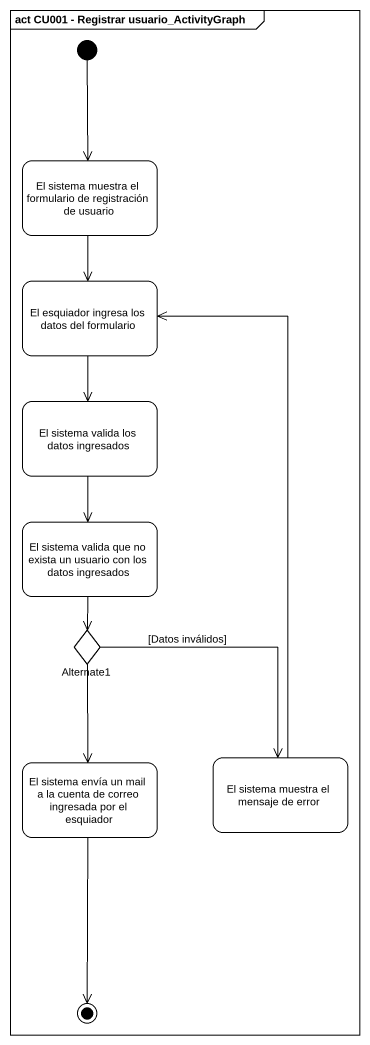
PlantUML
@startuml
mainframe act CU001 - Registrar usuario_ActivityGraph
hide empty description
state "El sistema muestra el formulario de registración de usuario" as El_sistema_muestra_el
state "El esquiador ingresa los datos del formulario" as El_esquiador_ingresa_los
state "El sistema valida los datos ingresados" as El_sistema_valida_los_datos
state "El sistema valida que no exista un usuario con los datos ingresados" as El_sistema_valida_que_no
state Alternate1 <<choice>>
state "El sistema envía un mail a la cuenta de correo ingresada por el esquiador" as El_sistema_envía_un_mail_a
state "El sistema muestra el mensaje de error" as El_sistema_muestra_el_2
[*] --> El_sistema_muestra_el
El_sistema_muestra_el --> El_esquiador_ingresa_los
El_esquiador_ingresa_los --> El_sistema_valida_los_datos
El_sistema_valida_los_datos --> El_sistema_valida_que_no
El_sistema_valida_que_no --> Alternate1
Alternate1 --> El_sistema_envía_un_mail_a
Alternate1 --> El_sistema_muestra_el_2 : [Datos inválidos]
El_sistema_muestra_el_2 -up-> El_esquiador_ingresa_los
El_sistema_envía_un_mail_a --> [*]
@enduml
